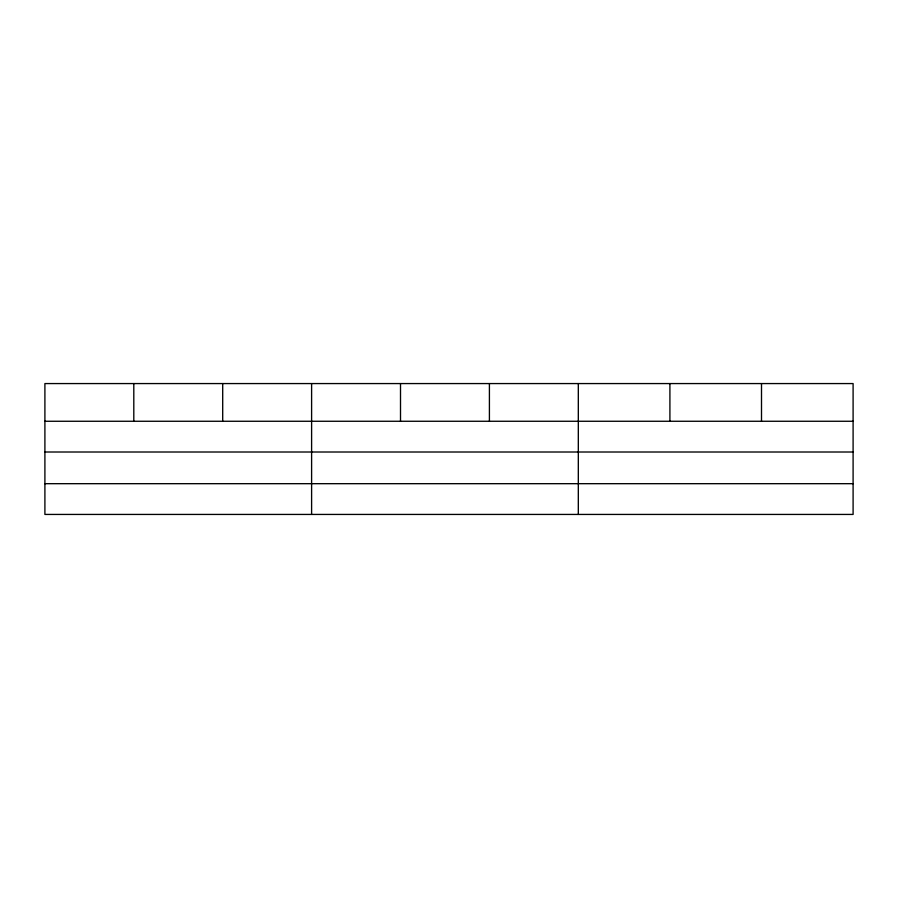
<?xml version="1.0" encoding="UTF-8"?>
<svg xmlns="http://www.w3.org/2000/svg" width="898" height="898" viewBox="0 0 898 898"><rect width="100%" height="100%" fill="white"/><g stroke="black" fill="none" stroke-linecap="round" stroke-linejoin="round"><path stroke-width="1.35" d="M853.1 452.008L853.1 383.569L44.9 383.569L44.9 514.431L853.1 514.431L853.1 452.008L44.9 452.008M44.9 421.263L853.1 421.263M44.9 483.685L853.1 483.685M761.504 383.569L761.504 421.263M669.908 383.569L669.908 421.263M578.312 383.569L578.312 514.431M489.41 383.569L489.41 421.263M400.508 383.569L400.508 421.263M311.606 383.569L311.606 514.431M222.704 383.569L222.704 421.263M133.802 383.569L133.802 421.263"/></g></svg>
